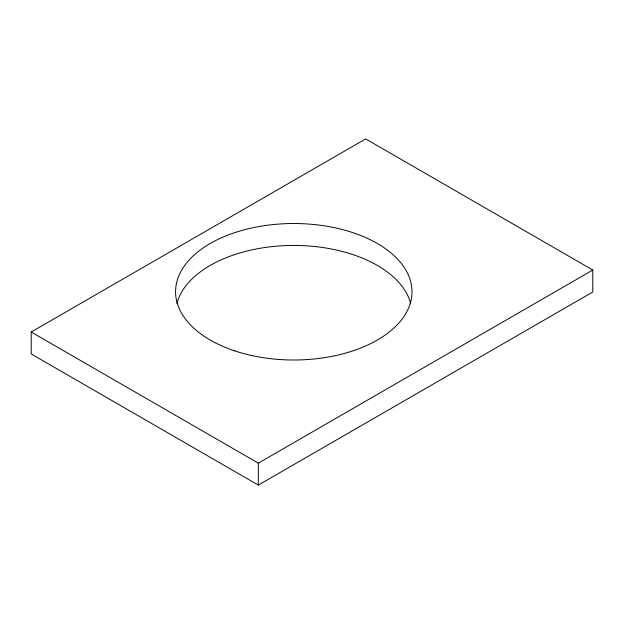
<?xml version="1.0" encoding="UTF-8"?>
<svg xmlns="http://www.w3.org/2000/svg" width="624" height="624" viewBox="0 0 624 624"><rect width="100%" height="100%" fill="white"/><g stroke="black" fill="none" stroke-linecap="round" stroke-linejoin="round"><path stroke-width="0.94" d="M31.2 332.015L365.672 138.91L592.8 270.044L592.8 291.985L258.328 485.09L31.2 353.956L31.2 332.015L258.328 463.148L592.8 270.044M258.328 463.148L258.328 485.09M176.927 303.381A118.209 68.242 0 0 1 293.779 245.45A118.209 68.242 0 0 1 410.631 303.381M234.679 350.86A118.209 68.242 0 0 0 411.988 291.759A118.209 68.242 0 0 0 234.679 232.658A118.209 68.242 0 0 0 234.679 350.86"/></g></svg>
